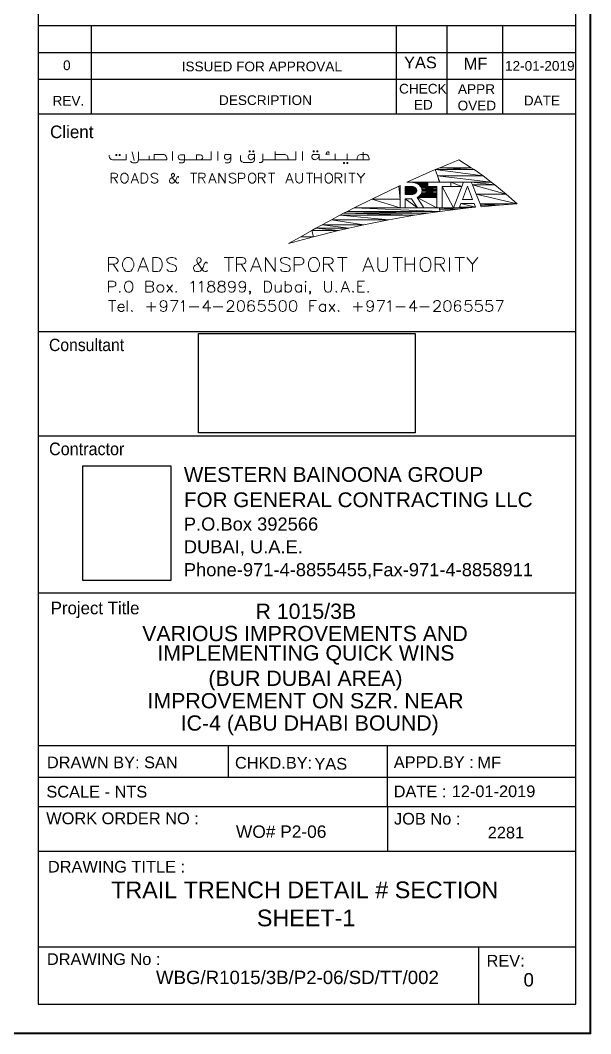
# Model space of a CAD drawing. Header units: inches. Extents: x -0.6 to 32.5, y 0.8 to 22.6.
# Drawn here: x 27.76 to 32.5, y 0.78 to 9.2 of the extents above; entities that cross this region are included whole.
import ezdxf

# ---------------------------------------------------------------- set-up
doc = ezdxf.new("R2010")
doc.units = ezdxf.units.IN
doc.header["$MEASUREMENT"] = 0
doc.layers.add('PDF_Geometry', color=7, linetype='Continuous', true_color=0xa5a5a5)
doc.layers.add('PDF_Images', color=7, linetype='Continuous')
doc.layers.add('PDF_Text', color=7, linetype='Continuous')
doc.styles.add('PDF Arial', font='arial.ttf')
picture_1 = doc.add_image_def('image1.png', size_in_pixel=(381, 292))
picture_2 = doc.add_image_def('image2.png', size_in_pixel=(331, 720))

msp = doc.modelspace()

# ---------------------------------------------------------------- linework, layer by layer
at = {"layer": 'PDF_Geometry', "color": 7, "lineweight": 0}
for points in [[(32.5039, 22.5872), (32.4955, 22.5872), (32.5039, 0.7839), (32.5039, 22.5872)], [(32.4955, 22.5872), (32.5039, 0.7839), (32.4955, 0.7839), (32.4955, 22.5872)], [(32.4956, 0.7872), (32.5039, 0.7789), (32.4956, 22.5872), (32.4956, 0.7872)], [(32.5039, 0.7789), (32.4956, 22.5872), (32.5039, 22.5872), (32.5039, 0.7789)], [(28.4956, 7.1122), (28.4956, 7.2306), (28.5472, 7.2306), (28.5639, 7.2256), (28.5689, 7.2189), (28.5756, 7.2089), (28.5756, 7.1972), (28.5689, 7.1856), (28.5639, 7.1806), (28.5472, 7.1739), (28.4956, 7.1739)], [(28.5355, 7.1739), (28.5756, 7.1122)], [(28.6489, 7.2306), (28.6372, 7.2256), (28.6256, 7.2139), (28.6206, 7.2022), (28.6139, 7.1856), (28.6139, 7.1572), (28.6206, 7.1406), (28.6256, 7.1289), (28.6372, 7.1172), (28.6489, 7.1122), (28.6706, 7.1122), (28.6822, 7.1172), (28.6939, 7.1289), (28.6989, 7.1406), (28.7056, 7.1572), (28.7056, 7.1856), (28.6989, 7.2022), (28.6939, 7.2139), (28.6822, 7.2256), (28.6706, 7.2306), (28.6489, 7.2306)], [(28.7389, 7.1122), (28.7839, 7.2306), (28.8289, 7.1122)], [(28.8639, 7.1122), (28.8639, 7.2306), (28.9022, 7.2306), (28.9206, 7.2256), (28.9306, 7.2139), (28.9372, 7.2022), (28.9422, 7.1856), (28.9422, 7.1572), (28.9372, 7.1406), (28.9306, 7.1289), (28.9206, 7.1172), (28.9022, 7.1122), (28.8639, 7.1122)], [(29.0606, 7.2139), (29.0505, 7.2256), (29.0322, 7.2306), (29.0105, 7.2306), (28.9939, 7.2256), (28.9822, 7.2139), (28.9822, 7.2022), (28.9872, 7.1922), (28.9939, 7.1856), (29.0039, 7.1806), (29.0389, 7.1689), (29.0505, 7.1639), (29.0556, 7.1572), (29.0606, 7.1456), (29.0606, 7.1289), (29.0505, 7.1172), (29.0322, 7.1122), (29.0105, 7.1122), (28.9939, 7.1172), (28.9822, 7.1289)], [(29.3156, 7.1806), (29.3156, 7.1856), (29.3106, 7.1922), (29.3039, 7.1922), (29.2989, 7.1856), (29.2922, 7.1739), (29.2822, 7.1456), (29.2706, 7.1289), (29.2589, 7.1172), (29.2472, 7.1122), (29.2256, 7.1122), (29.2139, 7.1172), (29.2089, 7.1239), (29.2022, 7.1356), (29.2022, 7.1456), (29.2089, 7.1572), (29.2139, 7.1639), (29.2539, 7.1856), (29.2589, 7.1922), (29.2656, 7.2022), (29.2656, 7.2139), (29.2589, 7.2256), (29.2472, 7.2306), (29.2372, 7.2256), (29.2306, 7.2139), (29.2306, 7.2022), (29.2372, 7.1856), (29.2472, 7.1689), (29.2756, 7.1289), (29.2872, 7.1172), (29.2989, 7.1122), (29.3106, 7.1122), (29.3156, 7.1172), (29.3156, 7.1239)], [(29.4572, 7.2306), (29.5356, 7.2306)], [(29.4972, 7.2306), (29.4972, 7.1122)], [(29.5589, 7.1122), (29.5589, 7.2306), (29.6089, 7.2306), (29.6272, 7.2256), (29.6322, 7.2189), (29.6372, 7.2089), (29.6372, 7.1972), (29.6322, 7.1856), (29.6272, 7.1806), (29.6089, 7.1739), (29.5589, 7.1739)], [(29.5989, 7.1739), (29.6372, 7.1122)], [(29.6772, 7.1122), (29.7222, 7.2306), (29.7672, 7.1122)], [(29.8022, 7.1122), (29.8022, 7.2306), (29.8806, 7.1122), (29.8806, 7.2306)], [(30.0056, 7.2139), (29.9939, 7.2256), (29.9772, 7.2306), (29.9539, 7.2306), (29.9372, 7.2256), (29.9255, 7.2139), (29.9255, 7.2022), (29.9322, 7.1922), (29.9372, 7.1856), (29.9489, 7.1806), (29.9822, 7.1689), (29.9939, 7.1639), (30.0006, 7.1572), (30.0056, 7.1456), (30.0056, 7.1289), (29.9939, 7.1172), (29.9772, 7.1122), (29.9539, 7.1122), (29.9372, 7.1172), (29.9255, 7.1289)], [(30.0389, 7.1122), (30.0389, 7.2306), (30.0906, 7.2306), (30.1072, 7.2256), (30.1122, 7.2189), (30.1189, 7.2089), (30.1189, 7.1922), (30.1122, 7.1806), (30.1072, 7.1739), (30.0906, 7.1689), (30.0389, 7.1689)], [(30.1922, 7.2306), (30.1806, 7.2256), (30.1689, 7.2139), (30.1639, 7.2022), (30.1589, 7.1856), (30.1589, 7.1572), (30.1639, 7.1406), (30.1689, 7.1289), (30.1806, 7.1172), (30.1922, 7.1122), (30.2156, 7.1122), (30.2256, 7.1172), (30.2372, 7.1289), (30.2422, 7.1406), (30.2489, 7.1572), (30.2489, 7.1856), (30.2422, 7.2022), (30.2372, 7.2139), (30.2256, 7.2256), (30.2156, 7.2306), (30.1922, 7.2306)], [(30.2822, 7.1122), (30.2822, 7.2306), (30.3339, 7.2306), (30.3506, 7.2256), (30.3555, 7.2189), (30.3622, 7.2089), (30.3622, 7.1972), (30.3555, 7.1856), (30.3506, 7.1806), (30.3339, 7.1739), (30.2822, 7.1739)], [(30.3222, 7.1739), (30.3622, 7.1122)], [(30.4006, 7.2306), (30.4806, 7.2306)], [(30.4406, 7.2306), (30.4406, 7.1122)], [(30.6106, 7.1122), (30.6556, 7.2306), (30.7006, 7.1122)], [(30.7356, 7.2306), (30.7356, 7.1456), (30.7406, 7.1289), (30.7522, 7.1172), (30.7689, 7.1122), (30.7806, 7.1122), (30.7972, 7.1172), (30.8089, 7.1289), (30.8139, 7.1456), (30.8139, 7.2306)], [(30.8589, 7.2306), (30.9389, 7.2306)], [(30.8989, 7.2306), (30.8989, 7.1122)], [(30.9606, 7.1122), (30.9606, 7.2306)], [(30.9606, 7.1739), (31.0406, 7.1739)], [(31.0406, 7.2306), (31.0406, 7.1122)], [(31.1189, 7.2306), (31.1089, 7.2256), (31.0972, 7.2139), (31.0905, 7.2022), (31.0856, 7.1856), (31.0856, 7.1572), (31.0905, 7.1406), (31.0972, 7.1289), (31.1089, 7.1172), (31.1189, 7.1122), (31.1422, 7.1122), (31.1539, 7.1172), (31.1656, 7.1289), (31.1706, 7.1406), (31.1756, 7.1572), (31.1756, 7.1856), (31.1706, 7.2022), (31.1656, 7.2139), (31.1539, 7.2256), (31.1422, 7.2306), (31.1189, 7.2306)], [(31.2106, 7.1122), (31.2106, 7.2306), (31.2606, 7.2306), (31.2772, 7.2256), (31.2839, 7.2189), (31.2889, 7.2089), (31.2889, 7.1972), (31.2839, 7.1856), (31.2772, 7.1806), (31.2606, 7.1739), (31.2106, 7.1739)], [(31.2489, 7.1739), (31.2889, 7.1122)], [(31.3289, 7.1122), (31.3289, 7.2306)], [(31.3739, 7.2306), (31.4539, 7.2306)], [(31.4139, 7.2306), (31.4139, 7.1122)], [(31.4756, 7.2306), (31.5206, 7.1739), (31.5655, 7.2306)], [(31.5206, 7.1739), (31.5206, 7.1122)], [(28.7556, 7.1522), (28.8122, 7.1522)], [(29.6939, 7.1522), (29.7506, 7.1522)], [(30.6272, 7.1522), (30.6839, 7.1522)], [(28.4956, 6.9422), (28.4956, 7.0339), (28.5339, 7.0339), (28.5472, 7.0289), (28.5522, 7.0239), (28.5572, 7.0156), (28.5572, 7.0022), (28.5522, 6.9939), (28.5472, 6.9906), (28.5339, 6.9856), (28.4956, 6.9856)], [(28.6556, 7.0339), (28.6472, 7.0289), (28.6389, 7.0206), (28.6339, 7.0122), (28.6306, 6.9989), (28.6306, 6.9772), (28.6339, 6.9639), (28.6389, 6.9556), (28.6472, 6.9456), (28.6556, 6.9422), (28.6739, 6.9422), (28.6822, 6.9456), (28.6906, 6.9556), (28.6956, 6.9639), (28.6989, 6.9772), (28.6989, 6.9989), (28.6956, 7.0122), (28.6906, 7.0206), (28.6822, 7.0289), (28.6739, 7.0339), (28.6556, 7.0339)], [(28.8072, 6.9422), (28.8072, 7.0339), (28.8472, 7.0339), (28.8606, 7.0289), (28.8639, 7.0239), (28.8689, 7.0156), (28.8689, 7.0072), (28.8639, 6.9989), (28.8606, 6.9939), (28.8472, 6.9906), (28.8072, 6.9906)], [(28.9206, 7.0022), (28.9122, 6.9989), (28.9039, 6.9906), (28.8989, 6.9772), (28.8989, 6.9689), (28.9039, 6.9556), (28.9122, 6.9456), (28.9206, 6.9422), (28.9339, 6.9422), (28.9422, 6.9456), (28.9506, 6.9556), (28.9556, 6.9689), (28.9556, 6.9772), (28.9506, 6.9906), (28.9422, 6.9989), (28.9339, 7.0022), (28.9206, 7.0022)], [(28.9806, 6.9422), (29.0289, 7.0022)], [(29.0289, 6.9422), (28.9806, 7.0022)], [(29.1806, 7.0156), (29.1889, 7.0206), (29.2022, 7.0339), (29.2022, 6.9422)], [(29.2506, 7.0156), (29.2589, 7.0206), (29.2722, 7.0339), (29.2722, 6.9422)], [(29.3405, 7.0339), (29.3289, 7.0289), (29.3239, 7.0206), (29.3239, 7.0122), (29.3289, 7.0022), (29.3372, 6.9989), (29.3539, 6.9939), (29.3672, 6.9906), (29.3756, 6.9806), (29.3806, 6.9722), (29.3806, 6.9589), (29.3756, 6.9506), (29.3722, 6.9456), (29.3589, 6.9422), (29.3405, 6.9422), (29.3289, 6.9456), (29.3239, 6.9506), (29.3189, 6.9589), (29.3189, 6.9722), (29.3239, 6.9806), (29.3322, 6.9906), (29.3456, 6.9939), (29.3622, 6.9989), (29.3722, 7.0022), (29.3756, 7.0122), (29.3756, 7.0206), (29.3722, 7.0289), (29.3589, 7.0339), (29.3405, 7.0339)], [(29.4272, 7.0339), (29.4156, 7.0289), (29.4106, 7.0206), (29.4106, 7.0122), (29.4156, 7.0022), (29.4239, 6.9989), (29.4406, 6.9939), (29.4539, 6.9906), (29.4622, 6.9806), (29.4672, 6.9722), (29.4672, 6.9589), (29.4622, 6.9506), (29.4589, 6.9456), (29.4456, 6.9422), (29.4272, 6.9422), (29.4156, 6.9456), (29.4106, 6.9506), (29.4056, 6.9589), (29.4056, 6.9722), (29.4106, 6.9806), (29.4189, 6.9906), (29.4322, 6.9939), (29.4489, 6.9989), (29.4589, 7.0022), (29.4622, 7.0122), (29.4622, 7.0206), (29.4589, 7.0289), (29.4456, 7.0339), (29.4272, 7.0339)], [(29.5489, 7.0022), (29.5456, 6.9906), (29.5355, 6.9806), (29.5239, 6.9772), (29.5189, 6.9772), (29.5056, 6.9806), (29.4972, 6.9906), (29.4922, 7.0022), (29.4922, 7.0072), (29.4972, 7.0206), (29.5056, 7.0289), (29.5189, 7.0339), (29.5239, 7.0339), (29.5355, 7.0289), (29.5456, 7.0206), (29.5489, 7.0022), (29.5489, 6.9806), (29.5456, 6.9589), (29.5355, 6.9456), (29.5239, 6.9422), (29.5139, 6.9422), (29.5022, 6.9456), (29.4972, 6.9556)], [(29.6356, 7.0022), (29.6322, 6.9906), (29.6222, 6.9806), (29.6106, 6.9772), (29.6056, 6.9772), (29.5922, 6.9806), (29.5839, 6.9906), (29.5789, 7.0022), (29.5789, 7.0072), (29.5839, 7.0206), (29.5922, 7.0289), (29.6056, 7.0339), (29.6106, 7.0339), (29.6222, 7.0289), (29.6322, 7.0206), (29.6356, 7.0022), (29.6356, 6.9806), (29.6322, 6.9589), (29.6222, 6.9456), (29.6106, 6.9422), (29.6006, 6.9422), (29.5889, 6.9456), (29.5839, 6.9556)], [(29.7922, 6.9422), (29.7922, 7.0339), (29.8222, 7.0339), (29.8356, 7.0289), (29.8439, 7.0206), (29.8489, 7.0122), (29.8522, 6.9989), (29.8522, 6.9772), (29.8489, 6.9639), (29.8439, 6.9556), (29.8356, 6.9456), (29.8222, 6.9422), (29.7922, 6.9422)], [(29.8822, 7.0022), (29.8822, 6.9589), (29.8872, 6.9456), (29.8956, 6.9422), (29.9089, 6.9422), (29.9172, 6.9456), (29.9305, 6.9589)], [(29.9306, 7.0022), (29.9306, 6.9422)], [(29.9655, 6.9422), (29.9655, 7.0339)], [(29.9655, 6.9906), (29.9739, 6.9989), (29.9822, 7.0022), (29.9955, 7.0022), (30.0039, 6.9989), (30.0139, 6.9906), (30.0172, 6.9772), (30.0172, 6.9689), (30.0139, 6.9556), (30.0039, 6.9456), (29.9955, 6.9422), (29.9822, 6.9422), (29.9739, 6.9456), (29.9655, 6.9556)], [(30.1006, 6.9906), (30.0905, 6.9989), (30.0822, 7.0022), (30.0689, 7.0022), (30.0606, 6.9989), (30.0522, 6.9906), (30.0472, 6.9772), (30.0472, 6.9689), (30.0522, 6.9556), (30.0606, 6.9456), (30.0689, 6.9422), (30.0822, 6.9422), (30.0905, 6.9456), (30.1006, 6.9556)], [(30.1006, 7.0022), (30.1006, 6.9422)], [(30.1306, 7.0289), (30.1339, 7.0239), (30.1389, 7.0289), (30.1339, 7.0339), (30.1306, 7.0289)], [(30.1339, 7.0022), (30.1339, 6.9422)], [(30.2906, 7.0339), (30.2906, 6.9689), (30.2956, 6.9556), (30.3039, 6.9456), (30.3172, 6.9422), (30.3256, 6.9422), (30.3389, 6.9456), (30.3472, 6.9556), (30.3506, 6.9689), (30.3506, 7.0339)], [(30.4289, 6.9422), (30.4639, 7.0339), (30.4989, 6.9422)], [(30.5672, 6.9422), (30.5672, 7.0339), (30.6239, 7.0339)], [(28.5905, 6.9506), (28.5872, 6.9456), (28.5905, 6.9422), (28.5956, 6.9456)], [(28.8472, 6.9906), (28.8606, 6.9856), (28.8639, 6.9806), (28.8689, 6.9722), (28.8689, 6.9589), (28.8639, 6.9506), (28.8606, 6.9456), (28.8472, 6.9422), (28.8072, 6.9422)], [(29.0589, 6.9506), (29.0556, 6.9456), (29.0589, 6.9422), (29.0639, 6.9456)], [(29.6756, 6.9456), (29.6706, 6.9422), (29.6656, 6.9456), (29.6706, 6.9506), (29.6756, 6.9456), (29.6756, 6.9372), (29.6706, 6.9289), (29.6656, 6.9239)], [(30.1739, 6.9456), (30.1689, 6.9422), (30.1655, 6.9456), (30.1689, 6.9506), (30.1739, 6.9456), (30.1739, 6.9372), (30.1689, 6.9289), (30.1655, 6.9239)], [(30.3906, 6.9506), (30.3856, 6.9456), (30.3906, 6.9422), (30.3939, 6.9456)], [(30.4422, 6.9722), (30.4856, 6.9722)], [(30.5289, 6.9506), (30.5239, 6.9456), (30.5289, 6.9422), (30.5339, 6.9456)], [(30.5672, 6.9906), (30.6022, 6.9906)], [(30.5672, 6.9422), (30.6239, 6.9422)], [(30.6539, 6.9506), (30.6506, 6.9456), (30.6539, 6.9422), (30.6589, 6.9456)], [(28.4956, 6.8722), (28.5572, 6.8722)], [(28.5256, 6.8722), (28.5256, 6.7806)], [(28.5739, 6.8156), (28.6256, 6.8156), (28.6256, 6.8239), (28.6222, 6.8339), (28.6172, 6.8372), (28.6089, 6.8422), (28.5956, 6.8422), (28.5872, 6.8372), (28.5789, 6.8289), (28.5739, 6.8156), (28.5739, 6.8072), (28.5789, 6.7939), (28.5872, 6.7856), (28.5956, 6.7806), (28.6089, 6.7806), (28.6172, 6.7856), (28.6256, 6.7939)], [(28.6522, 6.7806), (28.6522, 6.8722)], [(28.8506, 6.8589), (28.8506, 6.7806)], [(28.9806, 6.8422), (28.9772, 6.8289), (28.9689, 6.8206), (28.9555, 6.8156), (28.9506, 6.8156), (28.9372, 6.8206), (28.9289, 6.8289), (28.9256, 6.8422), (28.9256, 6.8456), (28.9289, 6.8589), (28.9372, 6.8672), (28.9506, 6.8722), (28.9555, 6.8722), (28.9689, 6.8672), (28.9772, 6.8589), (28.9806, 6.8422), (28.9806, 6.8206), (28.9772, 6.7989), (28.9689, 6.7856), (28.9555, 6.7806), (28.9472, 6.7806), (28.9339, 6.7856), (28.9289, 6.7939)], [(29.0122, 6.8722), (29.0722, 6.8722), (29.0289, 6.7806)], [(29.0989, 6.8556), (29.1072, 6.8589), (29.1206, 6.8722), (29.1206, 6.7806)], [(29.3239, 6.8722), (29.2806, 6.8122), (29.3456, 6.8122)], [(29.3239, 6.8722), (29.3239, 6.7806)], [(29.4839, 6.8506), (29.4839, 6.8556), (29.4889, 6.8639), (29.4922, 6.8672), (29.5022, 6.8722), (29.5189, 6.8722), (29.5272, 6.8672), (29.5322, 6.8639), (29.5356, 6.8556), (29.5356, 6.8456), (29.5322, 6.8372), (29.5239, 6.8239), (29.4806, 6.7806), (29.5406, 6.7806)], [(29.5922, 6.8722), (29.5789, 6.8672), (29.5705, 6.8556), (29.5672, 6.8339), (29.5672, 6.8206), (29.5705, 6.7989), (29.5789, 6.7856), (29.5922, 6.7806), (29.6006, 6.7806), (29.6139, 6.7856), (29.6222, 6.7989), (29.6272, 6.8206), (29.6272, 6.8339), (29.6222, 6.8556), (29.6139, 6.8672), (29.6006, 6.8722), (29.5922, 6.8722)], [(29.7056, 6.8589), (29.7006, 6.8672), (29.6872, 6.8722), (29.6789, 6.8722), (29.6656, 6.8672), (29.6572, 6.8556), (29.6539, 6.8339), (29.6539, 6.8122), (29.6572, 6.7939), (29.6656, 6.7856), (29.6789, 6.7806), (29.6839, 6.7806), (29.6972, 6.7856), (29.7056, 6.7939), (29.7089, 6.8072), (29.7089, 6.8122), (29.7056, 6.8239), (29.6972, 6.8339), (29.6839, 6.8372), (29.6789, 6.8372), (29.6656, 6.8339), (29.6572, 6.8239), (29.6539, 6.8122)], [(29.7922, 6.8722), (29.7489, 6.8722), (29.7439, 6.8339), (29.7489, 6.8372), (29.7622, 6.8422), (29.7739, 6.8422), (29.7872, 6.8372), (29.7956, 6.8289), (29.8006, 6.8156), (29.8006, 6.8072), (29.7956, 6.7939), (29.7872, 6.7856), (29.7739, 6.7806), (29.7622, 6.7806), (29.7489, 6.7856), (29.7439, 6.7906), (29.7406, 6.7989)], [(29.8789, 6.8722), (29.8356, 6.8722), (29.8306, 6.8339), (29.8356, 6.8372), (29.8489, 6.8422), (29.8606, 6.8422), (29.8739, 6.8372), (29.8822, 6.8289), (29.8872, 6.8156), (29.8872, 6.8072), (29.8822, 6.7939), (29.8739, 6.7856), (29.8606, 6.7806), (29.8489, 6.7806), (29.8356, 6.7856), (29.8306, 6.7906), (29.8272, 6.7989)], [(29.9389, 6.8722), (29.9256, 6.8672), (29.9172, 6.8556), (29.9139, 6.8339), (29.9139, 6.8206), (29.9172, 6.7989), (29.9256, 6.7856), (29.9389, 6.7806), (29.9472, 6.7806), (29.9606, 6.7856), (29.9689, 6.7989), (29.9739, 6.8206), (29.9739, 6.8339), (29.9689, 6.8556), (29.9606, 6.8672), (29.9472, 6.8722), (29.9389, 6.8722)], [(30.0256, 6.8722), (30.0139, 6.8672), (30.0039, 6.8556), (30.0006, 6.8339), (30.0006, 6.8206), (30.0039, 6.7989), (30.0139, 6.7856), (30.0256, 6.7806), (30.0356, 6.7806), (30.0472, 6.7856), (30.0572, 6.7989), (30.0606, 6.8206), (30.0606, 6.8339), (30.0572, 6.8556), (30.0472, 6.8672), (30.0356, 6.8722), (30.0256, 6.8722)], [(30.1689, 6.7806), (30.1689, 6.8722), (30.2256, 6.8722)], [(30.1689, 6.8289), (30.2039, 6.8289)], [(30.2989, 6.8289), (30.2905, 6.8372), (30.2822, 6.8422), (30.2689, 6.8422), (30.2605, 6.8372), (30.2522, 6.8289), (30.2472, 6.8156), (30.2472, 6.8072), (30.2522, 6.7939), (30.2605, 6.7856), (30.2689, 6.7806), (30.2822, 6.7806), (30.2905, 6.7856), (30.2989, 6.7939)], [(30.2989, 6.8422), (30.2989, 6.7806)], [(30.3289, 6.7806), (30.3772, 6.8422)], [(30.3772, 6.7806), (30.3289, 6.8422)], [(30.5672, 6.8589), (30.5672, 6.7806)], [(30.6972, 6.8422), (30.6939, 6.8289), (30.6856, 6.8206), (30.6722, 6.8156), (30.6672, 6.8156), (30.6539, 6.8206), (30.6456, 6.8289), (30.6422, 6.8422), (30.6422, 6.8456), (30.6456, 6.8589), (30.6539, 6.8672), (30.6672, 6.8722), (30.6722, 6.8722), (30.6856, 6.8672), (30.6939, 6.8589), (30.6972, 6.8422), (30.6972, 6.8206), (30.6939, 6.7989), (30.6856, 6.7856), (30.6722, 6.7806), (30.6639, 6.7806), (30.6506, 6.7856), (30.6456, 6.7939)], [(30.7289, 6.8722), (30.7889, 6.8722), (30.7455, 6.7806)], [(30.8156, 6.8556), (30.8239, 6.8589), (30.8372, 6.8722), (30.8372, 6.7806)], [(31.0406, 6.8722), (30.9972, 6.8122), (31.0622, 6.8122)], [(31.0406, 6.8722), (31.0406, 6.7806)], [(31.2006, 6.8506), (31.2006, 6.8556), (31.2055, 6.8639), (31.2089, 6.8672), (31.2189, 6.8722), (31.2356, 6.8722), (31.2439, 6.8672), (31.2489, 6.8639), (31.2522, 6.8556), (31.2522, 6.8456), (31.2489, 6.8372), (31.2406, 6.8239), (31.1972, 6.7806), (31.2572, 6.7806)], [(31.3089, 6.8722), (31.2956, 6.8672), (31.2872, 6.8556), (31.2839, 6.8339), (31.2839, 6.8206), (31.2872, 6.7989), (31.2956, 6.7856), (31.3089, 6.7806), (31.3172, 6.7806), (31.3306, 6.7856), (31.3389, 6.7989), (31.3439, 6.8206), (31.3439, 6.8339), (31.3389, 6.8556), (31.3306, 6.8672), (31.3172, 6.8722), (31.3089, 6.8722)], [(31.4222, 6.8589), (31.4172, 6.8672), (31.4039, 6.8722), (31.3956, 6.8722), (31.3822, 6.8672), (31.3739, 6.8556), (31.3705, 6.8339), (31.3705, 6.8122), (31.3739, 6.7939), (31.3822, 6.7856), (31.3956, 6.7806), (31.4005, 6.7806), (31.4139, 6.7856), (31.4222, 6.7939), (31.4255, 6.8072), (31.4255, 6.8122), (31.4222, 6.8239), (31.4139, 6.8339), (31.4005, 6.8372), (31.3956, 6.8372), (31.3822, 6.8339), (31.3739, 6.8239), (31.3705, 6.8122)], [(31.5089, 6.8722), (31.4655, 6.8722), (31.4606, 6.8339), (31.4655, 6.8372), (31.4789, 6.8422), (31.4922, 6.8422), (31.5039, 6.8372), (31.5139, 6.8289), (31.5172, 6.8156), (31.5172, 6.8072), (31.5139, 6.7939), (31.5039, 6.7856), (31.4922, 6.7806), (31.4789, 6.7806), (31.4655, 6.7856), (31.4606, 6.7906), (31.4572, 6.7989)], [(31.5956, 6.8722), (31.5522, 6.8722), (31.5472, 6.8339), (31.5522, 6.8372), (31.5656, 6.8422), (31.5789, 6.8422), (31.5906, 6.8372), (31.6006, 6.8289), (31.6039, 6.8156), (31.6039, 6.8072), (31.6006, 6.7939), (31.5906, 6.7856), (31.5789, 6.7806), (31.5656, 6.7806), (31.5522, 6.7856), (31.5472, 6.7906), (31.5439, 6.7989)], [(31.6822, 6.8722), (31.6389, 6.8722), (31.6339, 6.8339), (31.6389, 6.8372), (31.6522, 6.8422), (31.6656, 6.8422), (31.6772, 6.8372), (31.6872, 6.8289), (31.6906, 6.8156), (31.6906, 6.8072), (31.6872, 6.7939), (31.6772, 6.7856), (31.6656, 6.7806), (31.6522, 6.7806), (31.6389, 6.7856), (31.6339, 6.7906), (31.6306, 6.7989)], [(31.7172, 6.8722), (31.7772, 6.8722), (31.7339, 6.7806)], [(28.6906, 6.7906), (28.6872, 6.7856), (28.6906, 6.7806), (28.6956, 6.7856)], [(28.8122, 6.8206), (28.8906, 6.8206)], [(29.1672, 6.8206), (29.2456, 6.8206)], [(29.3672, 6.8206), (29.4456, 6.8206)], [(30.4072, 6.7906), (30.4039, 6.7856), (30.4072, 6.7806), (30.4122, 6.7856)], [(30.5289, 6.8206), (30.6072, 6.8206)], [(30.8839, 6.8206), (30.9622, 6.8206)], [(31.0839, 6.8206), (31.1622, 6.8206)], [(32.3789, 6.6122), (27.9105, 6.6122)], [(0.6506, 0.7872), (0.6439, 0.7789), (32.4956, 0.7872), (0.6506, 0.7872)], [(0.6439, 0.7789), (32.4956, 0.7872), (32.5039, 0.7789), (0.6439, 0.7789)]]:
    msp.add_lwpolyline(points, dxfattribs=at)
at = {"layer": 'PDF_Geometry', "color": 7, "lineweight": 25}
for points in [[(27.9106, 22.3439), (27.9106, 1.0256), (32.3789, 1.0256), (32.3789, 22.3439), (27.9106, 22.3439)], [(27.9105, 9.1572), (32.3789, 9.1572)], [(28.3556, 8.4206), (28.3556, 9.1572)], [(30.8906, 8.4206), (30.8906, 9.1572)], [(31.3106, 8.4206), (31.3106, 9.1572)], [(31.7739, 8.4206), (31.7739, 9.1572)], [(27.9105, 8.9339), (32.3789, 8.9339)], [(27.9105, 8.7106), (32.3789, 8.7106)], [(32.3789, 8.4206), (27.9105, 8.4206)], [(32.3789, 6.6122), (27.9105, 6.6122)], [(32.3789, 6.6122), (27.9105, 6.6122)], [(32.3789, 5.7456), (27.9105, 5.7456)], [(32.3789, 4.4389), (27.9105, 4.4389)], [(32.3789, 3.1722), (27.9105, 3.1722)], [(29.4922, 2.9089), (29.4922, 3.1722)], [(30.8139, 2.6656), (30.8139, 3.1722)], [(32.3789, 2.9089), (27.9105, 2.9089)], [(32.3789, 2.6656), (27.9105, 2.6656)], [(30.8139, 2.6656), (30.8139, 2.2939)], [(32.3789, 2.2939), (27.9105, 2.2939)], [(27.9105, 1.5006), (32.3789, 1.5006)], [(31.5722, 1.5006), (31.5722, 1.0256)]]:
    msp.add_lwpolyline(points, dxfattribs=at)
at = {"layer": 'PDF_Geometry', "color": 8, "lineweight": 0}
for points in [[(28.5572, 8.0872), (28.5572, 8.0789), (28.5656, 8.0872), (28.5572, 8.0872)], [(28.5572, 8.0789), (28.5656, 8.0872), (28.5656, 8.0789), (28.5572, 8.0789)], [(28.5856, 8.0872), (28.5856, 8.0789), (28.5939, 8.0872), (28.5856, 8.0872)], [(28.5856, 8.0789), (28.5939, 8.0872), (28.5939, 8.0789), (28.5856, 8.0789)], [(29.6656, 8.1156), (29.6656, 8.1072), (29.6739, 8.1156), (29.6656, 8.1156)], [(29.6656, 8.1072), (29.6739, 8.1156), (29.6739, 8.1072), (29.6656, 8.1072)], [(29.6956, 8.1156), (29.6956, 8.1072), (29.7039, 8.1156), (29.6956, 8.1156)], [(29.6956, 8.1072), (29.7039, 8.1156), (29.7039, 8.1072), (29.6956, 8.1072)], [(30.1972, 8.1156), (30.1972, 8.1072), (30.2056, 8.1156), (30.1972, 8.1156)], [(30.1972, 8.1072), (30.2056, 8.1156), (30.2056, 8.1072), (30.1972, 8.1072)], [(30.2289, 8.1156), (30.2289, 8.1072), (30.2355, 8.1156), (30.2289, 8.1156)], [(30.2289, 8.1072), (30.2355, 8.1156), (30.2355, 8.1072), (30.2289, 8.1072)], [(30.4489, 8.0189), (30.4489, 8.0122), (30.4572, 8.0189), (30.4489, 8.0189)], [(30.4489, 8.0122), (30.4572, 8.0189), (30.4572, 8.0122), (30.4489, 8.0122)], [(30.4772, 8.0189), (30.4772, 8.0122), (30.4856, 8.0189), (30.4772, 8.0189)], [(30.4772, 8.0122), (30.4856, 8.0189), (30.4856, 8.0122), (30.4772, 8.0122)], [(28.5172, 7.8489), (28.5172, 7.9306), (28.5522, 7.9306), (28.5639, 7.9256), (28.5672, 7.9222), (28.5706, 7.9139), (28.5706, 7.9072), (28.5672, 7.8989), (28.5639, 7.8956), (28.5522, 7.8906), (28.5172, 7.8906)], [(28.6206, 7.9306), (28.6139, 7.9256), (28.6056, 7.9189), (28.6022, 7.9106), (28.5989, 7.8989), (28.5989, 7.8789), (28.6022, 7.8672), (28.6056, 7.8606), (28.6139, 7.8522), (28.6206, 7.8489), (28.6372, 7.8489), (28.6439, 7.8522), (28.6522, 7.8606), (28.6556, 7.8672), (28.6605, 7.8789), (28.6605, 7.8989), (28.6556, 7.9106), (28.6522, 7.9189), (28.6439, 7.9256), (28.6372, 7.9306), (28.6206, 7.9306)], [(28.6839, 7.8489), (28.7139, 7.9306), (28.7455, 7.8489)], [(28.7689, 7.8489), (28.7689, 7.9306), (28.7956, 7.9306), (28.8072, 7.9256), (28.8155, 7.9189), (28.8189, 7.9106), (28.8239, 7.8989), (28.8239, 7.8789), (28.8189, 7.8672), (28.8155, 7.8606), (28.8072, 7.8522), (28.7956, 7.8489), (28.7689, 7.8489)], [(28.9056, 7.9189), (28.8972, 7.9256), (28.8856, 7.9306), (28.8705, 7.9306), (28.8589, 7.9256), (28.8506, 7.9189), (28.8506, 7.9106), (28.8539, 7.9022), (28.8589, 7.8989), (28.8656, 7.8956), (28.8889, 7.8872), (28.8972, 7.8839), (28.9006, 7.8789), (28.9056, 7.8722), (28.9056, 7.8606), (28.8972, 7.8522), (28.8856, 7.8489), (28.8705, 7.8489), (28.8589, 7.8522), (28.8506, 7.8606)], [(29.0789, 7.8956), (29.0789, 7.8989), (29.0756, 7.9022), (29.0722, 7.9022), (29.0672, 7.8989), (29.0639, 7.8906), (29.0556, 7.8722), (29.0489, 7.8606), (29.0406, 7.8522), (29.0322, 7.8489), (29.0172, 7.8489), (29.0089, 7.8522), (29.0056, 7.8556), (29.0022, 7.8639), (29.0022, 7.8722), (29.0056, 7.8789), (29.0089, 7.8839), (29.0372, 7.8989), (29.0406, 7.9022), (29.0439, 7.9106), (29.0439, 7.9189), (29.0406, 7.9256), (29.0322, 7.9306), (29.0255, 7.9256), (29.0206, 7.9189), (29.0206, 7.9106), (29.0255, 7.8989), (29.0322, 7.8872), (29.0522, 7.8606), (29.0606, 7.8522), (29.0672, 7.8489), (29.0756, 7.8489), (29.0789, 7.8522), (29.0789, 7.8556)], [(29.1772, 7.9306), (29.2306, 7.9306)], [(29.2039, 7.9306), (29.2039, 7.8489)], [(29.2472, 7.8489), (29.2472, 7.9306), (29.2822, 7.9306), (29.2939, 7.9256), (29.2972, 7.9222), (29.3006, 7.9139), (29.3006, 7.9072), (29.2972, 7.8989), (29.2939, 7.8956), (29.2822, 7.8906), (29.2472, 7.8906)], [(29.3289, 7.8489), (29.3589, 7.9306), (29.3906, 7.8489)], [(29.4139, 7.8489), (29.4139, 7.9306), (29.4672, 7.8489), (29.4672, 7.9306)], [(29.5539, 7.9189), (29.5456, 7.9256), (29.5339, 7.9306), (29.5189, 7.9306), (29.5072, 7.9256), (29.4989, 7.9189), (29.4989, 7.9106), (29.5022, 7.9022), (29.5072, 7.8989), (29.5139, 7.8956), (29.5372, 7.8872), (29.5456, 7.8839), (29.5489, 7.8789), (29.5539, 7.8722), (29.5539, 7.8606), (29.5456, 7.8522), (29.5339, 7.8489), (29.5189, 7.8489), (29.5072, 7.8522), (29.4989, 7.8606)], [(29.5772, 7.8489), (29.5772, 7.9306), (29.6122, 7.9306), (29.6239, 7.9256), (29.6272, 7.9222), (29.6306, 7.9139), (29.6306, 7.9022), (29.6272, 7.8956), (29.6239, 7.8906), (29.6122, 7.8872), (29.5772, 7.8872)], [(29.6822, 7.9306), (29.6739, 7.9256), (29.6656, 7.9189), (29.6622, 7.9106), (29.6589, 7.8989), (29.6589, 7.8789), (29.6622, 7.8672), (29.6656, 7.8606), (29.6739, 7.8522), (29.6822, 7.8489), (29.6972, 7.8489), (29.7056, 7.8522), (29.7122, 7.8606), (29.7172, 7.8672), (29.7206, 7.8789), (29.7206, 7.8989), (29.7172, 7.9106), (29.7122, 7.9189), (29.7056, 7.9256), (29.6972, 7.9306), (29.6822, 7.9306)], [(29.7439, 7.8489), (29.7439, 7.9306), (29.7789, 7.9306), (29.7906, 7.9256), (29.7939, 7.9222), (29.7972, 7.9139), (29.7972, 7.9072), (29.7939, 7.8989), (29.7906, 7.8956), (29.7789, 7.8906), (29.7439, 7.8906)], [(29.8256, 7.9306), (29.8789, 7.9306)], [(29.8522, 7.9306), (29.8522, 7.8489)], [(29.9689, 7.8489), (30.0006, 7.9306), (30.0306, 7.8489)], [(30.0539, 7.9306), (30.0539, 7.8722), (30.0589, 7.8606), (30.0656, 7.8522), (30.0772, 7.8489), (30.0856, 7.8489), (30.0972, 7.8522), (30.1056, 7.8606), (30.1089, 7.8722), (30.1089, 7.9306)], [(30.1406, 7.9306), (30.1939, 7.9306)], [(30.1672, 7.9306), (30.1672, 7.8489)], [(30.2089, 7.8489), (30.2089, 7.9306)], [(30.2639, 7.9306), (30.2639, 7.8489)], [(30.3189, 7.9306), (30.3106, 7.9256), (30.3022, 7.9189), (30.2989, 7.9106), (30.2956, 7.8989), (30.2956, 7.8789), (30.2989, 7.8672), (30.3022, 7.8606), (30.3106, 7.8522), (30.3189, 7.8489), (30.3339, 7.8489), (30.3422, 7.8522), (30.3489, 7.8606), (30.3539, 7.8672), (30.3572, 7.8789), (30.3572, 7.8989), (30.3539, 7.9106), (30.3489, 7.9189), (30.3422, 7.9256), (30.3339, 7.9306), (30.3189, 7.9306)], [(30.3806, 7.8489), (30.3806, 7.9306), (30.4156, 7.9306), (30.4272, 7.9256), (30.4306, 7.9222), (30.4356, 7.9139), (30.4356, 7.9072), (30.4306, 7.8989), (30.4272, 7.8956), (30.4156, 7.8906), (30.3806, 7.8906)], [(30.4622, 7.8489), (30.4622, 7.9306)], [(30.4939, 7.9306), (30.5472, 7.9306)], [(30.5206, 7.9306), (30.5206, 7.8489)], [(30.5622, 7.9306), (30.5939, 7.8906), (30.6256, 7.9306)], [(28.5439, 7.8906), (28.5706, 7.8489)], [(28.6956, 7.8756), (28.7339, 7.8756)], [(29.2739, 7.8906), (29.3006, 7.8489)], [(29.3405, 7.8756), (29.3789, 7.8756)], [(29.7706, 7.8906), (29.7972, 7.8489)], [(29.9806, 7.8756), (30.0189, 7.8756)], [(30.2089, 7.8906), (30.2639, 7.8906)], [(30.4072, 7.8906), (30.4356, 7.8489)], [(30.5939, 7.8906), (30.5939, 7.8489)]]:
    msp.add_lwpolyline(points, dxfattribs=at)
at = {"layer": 'PDF_Geometry', "color": 8, "lineweight": 13}
for points in [[(28.6439, 8.0889), (28.6439, 8.0406)], [(28.6922, 8.1089), (28.7089, 8.0356)], [(28.7456, 8.1089), (28.7456, 8.0406)], [(29.0289, 8.1106), (29.0289, 8.0372)], [(29.3489, 8.1106), (29.3489, 8.0406)], [(29.4039, 8.1106), (29.4039, 8.0372)], [(29.5122, 8.0872), (29.4772, 8.0872)], [(29.5122, 8.0389), (29.5122, 8.0872)], [(29.7106, 8.0872), (29.6772, 8.0872)], [(29.7106, 8.0406), (29.7106, 8.0922)], [(30.0522, 8.1106), (30.0522, 8.0422), (29.7789, 8.0422)], [(29.7789, 8.0922), (29.7789, 8.0372)], [(29.8822, 8.1106), (29.8822, 8.0422)], [(29.8822, 8.0872), (29.9606, 8.0872)], [(30.1089, 8.1106), (30.1089, 8.0372)], [(30.2472, 8.0422), (30.2472, 8.0872), (30.2022, 8.0872)], [(30.2989, 8.0889), (30.3322, 8.0889)], [(30.3089, 8.0889), (30.3089, 8.0956)], [(30.3806, 8.0922), (30.3806, 8.0422)], [(30.4806, 8.0922), (30.4806, 8.0422)], [(30.5939, 8.0872), (30.6289, 8.0872)], [(30.6139, 8.1056), (30.6139, 8.0422)], [(28.5022, 8.0806), (28.5022, 8.0722)], [(28.6439, 8.0406), (28.5306, 8.0406)], [(28.7256, 8.0156), (28.7072, 8.0156)], [(28.9806, 8.0589), (28.9806, 8.0406), (28.7456, 8.0406)], [(28.8339, 8.0406), (28.8339, 8.0756)], [(28.9556, 8.0856), (28.8756, 8.0856), (28.8756, 8.0406)], [(29.0822, 8.0156), (29.1089, 8.0156)], [(29.3489, 8.0406), (29.0939, 8.0406)], [(29.1289, 8.0322), (29.1289, 8.0822), (29.0956, 8.0822)], [(29.2572, 8.0839), (29.2272, 8.0839), (29.2272, 8.0406)], [(29.4672, 8.0156), (29.4939, 8.0156)], [(29.4806, 8.0422), (29.4889, 8.0422)], [(29.5939, 8.0772), (29.5939, 8.0472)], [(29.6156, 8.0206), (29.6889, 8.0206)], [(29.6772, 8.0422), (29.6839, 8.0422)], [(29.7472, 8.0189), (29.7606, 8.0189)], [(29.9889, 8.0539), (29.9889, 8.0422)], [(30.2106, 8.0422), (30.2139, 8.0422)], [(30.2472, 8.0422), (30.6622, 8.0422)], [(30.5639, 8.0539), (30.5639, 8.0422)], [(30.6622, 8.0539), (30.6622, 8.0422)]]:
    msp.add_lwpolyline(points, dxfattribs=at)
at = {"layer": 'PDF_Geometry', "color": 1, "lineweight": 0}
for points in [[(31.4072, 8.0422), (31.5089, 7.9756), (31.2506, 7.9756), (31.4072, 8.0422)], [(31.2106, 7.9606), (31.2489, 7.8556), (30.9756, 7.8556), (31.2106, 7.9606)], [(31.2505, 7.9756), (31.5339, 7.9606), (31.2106, 7.9606), (31.2505, 7.9756)], [(31.5339, 7.9606), (31.2106, 7.9606), (31.6089, 7.9072), (31.5339, 7.9606)], [(31.2106, 7.9606), (31.6089, 7.9072), (31.2305, 7.9072), (31.2106, 7.9606)], [(31.5089, 7.9756), (31.2505, 7.9756), (31.5339, 7.9606), (31.5089, 7.9756)], [(30.9756, 7.8556), (31.0156, 7.8556)], [(30.9756, 7.8556), (31.0156, 7.8556)], [(30.9756, 7.8556), (31.0156, 7.8556), (30.9756, 7.8556)], [(31.0156, 7.8556), (31.0156, 7.8556), (30.9756, 7.8556), (31.0156, 7.8556)], [(31.0172, 7.8556), (31.0156, 7.8556)], [(31.0156, 7.8556), (31.2489, 7.8556)], [(31.2489, 7.8556), (31.0156, 7.8556), (31.2489, 7.8556)], [(31.0156, 7.8556), (31.2489, 7.8556), (31.0172, 7.8556), (31.0156, 7.8556)], [(31.1506, 7.8556), (31.0172, 7.8556), (31.1506, 7.8539), (31.1506, 7.8556)], [(31.0172, 7.8556), (31.1506, 7.8539), (31.0256, 7.8539), (31.0172, 7.8556)], [(31.1506, 7.8539), (31.0256, 7.8539), (31.1506, 7.8522), (31.1506, 7.8539)], [(31.0256, 7.8539), (31.1506, 7.8522), (31.0372, 7.8522), (31.0256, 7.8539)], [(31.1506, 7.8522), (31.0372, 7.8522), (31.1506, 7.8489), (31.1506, 7.8522)], [(31.0372, 7.8522), (31.1506, 7.8489), (31.0489, 7.8489), (31.0372, 7.8522)], [(31.1506, 7.8489), (31.0489, 7.8489), (31.1506, 7.8456), (31.1506, 7.8489)], [(31.0489, 7.8489), (31.1506, 7.8456), (31.0606, 7.8456), (31.0489, 7.8489)], [(31.1506, 7.8456), (31.0606, 7.8456), (31.1506, 7.8389), (31.1506, 7.8456)], [(31.0606, 7.8456), (31.1506, 7.8389), (31.0706, 7.8389), (31.0606, 7.8456)], [(31.1506, 7.8389), (31.0706, 7.8389), (31.1506, 7.8322), (31.1506, 7.8389)], [(31.0706, 7.8389), (31.1506, 7.8322), (31.0806, 7.8322), (31.0706, 7.8389)], [(31.6089, 7.9072), (31.2306, 7.9072), (31.6756, 7.8572), (31.6089, 7.9072)], [(31.2306, 7.9072), (31.6756, 7.8572), (31.2472, 7.8572), (31.2306, 7.9072)], [(31.2472, 7.8572), (31.5105, 7.8572)], [(31.2472, 7.8572), (31.5105, 7.8572)], [(31.2472, 7.8572), (31.5106, 7.8572), (31.2472, 7.8572)], [(31.5106, 7.8572), (31.5106, 7.8572), (31.2472, 7.8572), (31.5106, 7.8572)], [(31.4489, 7.8572), (31.2472, 7.8572), (31.4472, 7.8556), (31.4489, 7.8572)], [(31.2472, 7.8572), (31.4472, 7.8556), (31.2489, 7.8556), (31.2472, 7.8572)], [(31.3405, 7.8556), (31.2489, 7.8556)], [(31.2489, 7.8556), (31.3406, 7.8556), (31.2489, 7.8556)], [(31.3405, 7.8556), (31.4472, 7.8556)], [(31.3405, 7.8556), (31.4472, 7.8556)], [(31.3405, 7.8556), (31.4472, 7.8556), (31.3405, 7.8556)], [(31.4472, 7.8556), (31.4472, 7.8556), (31.3405, 7.8556), (31.4472, 7.8556)], [(31.4472, 7.8556), (31.3405, 7.8556), (31.4339, 7.8206), (31.4472, 7.8556)], [(31.3405, 7.8556), (31.4339, 7.8206), (31.3405, 7.8206), (31.3405, 7.8556)], [(31.5105, 7.8572), (31.6755, 7.8572)], [(31.5105, 7.8572), (31.6755, 7.8572)], [(31.5106, 7.8572), (31.6756, 7.8572), (31.5106, 7.8572)], [(31.6756, 7.8572), (31.6756, 7.8572), (31.5106, 7.8572), (31.6756, 7.8572)], [(31.6756, 7.8572), (31.5106, 7.8572), (31.7072, 7.8339), (31.6756, 7.8572)], [(31.5106, 7.8572), (31.7072, 7.8339), (31.5206, 7.8339), (31.5106, 7.8572)], [(31.7072, 7.8339), (31.5206, 7.8339), (31.8022, 7.7572), (31.7072, 7.8339)], [(31.5206, 7.8339), (31.8022, 7.7572), (31.5506, 7.7572), (31.5206, 7.8339)], [(30.9089, 7.8239), (30.9189, 7.7156), (30.6839, 7.7156), (30.9089, 7.8239)], [(30.9189, 7.8289), (30.9189, 7.8239), (30.9089, 7.8239), (30.9189, 7.8289)], [(30.9189, 7.8239), (30.9089, 7.8239), (30.9189, 7.7156), (30.9189, 7.8239)], [(31.0156, 7.8206), (30.9622, 7.8206), (31.0256, 7.8189), (31.0156, 7.8206)], [(30.9622, 7.8206), (31.0256, 7.8189), (30.9622, 7.8189), (30.9622, 7.8206)], [(31.0256, 7.8189), (30.9622, 7.8189), (31.0339, 7.8172), (31.0256, 7.8189)], [(30.9622, 7.8189), (31.0339, 7.8172), (30.9622, 7.8172), (30.9622, 7.8189)], [(31.0339, 7.8172), (30.9622, 7.8172), (31.0405, 7.8139), (31.0339, 7.8172)], [(30.9622, 7.8172), (31.0405, 7.8139), (30.9622, 7.8139), (30.9622, 7.8172)], [(31.0406, 7.8139), (30.9622, 7.8139), (31.0472, 7.8089), (31.0406, 7.8139)], [(30.9622, 7.8139), (31.0472, 7.8089), (30.9622, 7.8089), (30.9622, 7.8139)], [(31.0472, 7.8089), (30.9622, 7.8089), (31.0522, 7.8039), (31.0472, 7.8089)], [(30.9622, 7.8089), (31.0522, 7.8039), (30.9622, 7.8039), (30.9622, 7.8089)], [(31.0522, 7.8039), (30.9622, 7.8039), (31.0572, 7.7972), (31.0522, 7.8039)], [(30.9622, 7.8039), (31.0572, 7.7972), (30.9622, 7.7972), (30.9622, 7.8039)], [(31.0572, 7.7972), (30.9622, 7.7972), (31.0589, 7.7889), (31.0572, 7.7972)], [(30.9622, 7.7972), (31.0589, 7.7889), (30.9622, 7.7889), (30.9622, 7.7972)], [(31.0589, 7.7889), (30.9622, 7.7889), (31.0589, 7.7822), (31.0589, 7.7889)], [(30.9622, 7.7889), (31.0589, 7.7822), (30.9622, 7.7822), (30.9622, 7.7889)], [(31.0589, 7.7822), (30.9622, 7.7822), (31.0572, 7.7756), (31.0589, 7.7822)], [(30.9622, 7.7822), (31.0572, 7.7756), (30.9622, 7.7756), (30.9622, 7.7822)], [(31.0572, 7.7756), (30.9622, 7.7756), (31.0522, 7.7689), (31.0572, 7.7756)], [(30.9622, 7.7756), (31.0522, 7.7689), (30.9622, 7.7689), (30.9622, 7.7756)], [(31.0522, 7.7689), (30.9622, 7.7689), (31.0472, 7.7639), (31.0522, 7.7689)], [(30.9622, 7.7689), (31.0472, 7.7639), (30.9622, 7.7639), (30.9622, 7.7689)], [(31.0472, 7.7639), (30.9622, 7.7639), (31.0406, 7.7589), (31.0472, 7.7639)], [(30.9622, 7.7639), (31.0406, 7.7589), (30.9622, 7.7589), (30.9622, 7.7639)], [(31.0406, 7.7589), (30.9622, 7.7589), (31.0339, 7.7556), (31.0406, 7.7589)], [(30.9622, 7.7589), (31.0339, 7.7556), (30.9622, 7.7556), (30.9622, 7.7589)], [(31.0339, 7.7556), (30.9622, 7.7556), (31.0255, 7.7522), (31.0339, 7.7556)], [(30.9622, 7.7556), (31.0255, 7.7522), (30.9622, 7.7522), (30.9622, 7.7556)], [(31.0156, 7.7522), (30.9622, 7.7522)], [(30.9622, 7.7522), (31.0156, 7.7522)], [(31.0156, 7.7522), (31.0156, 7.7522), (30.9622, 7.7522), (31.0156, 7.7522)], [(31.0156, 7.7522), (30.9622, 7.7522), (31.0256, 7.7522), (31.0156, 7.7522)], [(31.1506, 7.8322), (31.0806, 7.8322), (31.1506, 7.8239), (31.1506, 7.8322)], [(31.0806, 7.8322), (31.1506, 7.8239), (31.0872, 7.8239), (31.0806, 7.8322)], [(31.1506, 7.8239), (31.0872, 7.8239), (31.1506, 7.8206), (31.1506, 7.8239)], [(31.0872, 7.8239), (31.1506, 7.8206), (31.0906, 7.8206), (31.0872, 7.8239)], [(31.0939, 7.7572), (31.2256, 7.7472), (31.0872, 7.7472), (31.0939, 7.7572)], [(31.2256, 7.8206), (31.0905, 7.8206), (31.2256, 7.8156), (31.2256, 7.8206)], [(31.0905, 7.8206), (31.2256, 7.8156), (31.0939, 7.8156), (31.0905, 7.8206)], [(31.2256, 7.8156), (31.0939, 7.8156), (31.2256, 7.8056), (31.2256, 7.8156)], [(31.0939, 7.8156), (31.2256, 7.8056), (31.0989, 7.8056), (31.0939, 7.8156)], [(31.0989, 7.7656), (31.2256, 7.7572), (31.0939, 7.7572), (31.0989, 7.7656)], [(31.2256, 7.7572), (31.0939, 7.7572), (31.2256, 7.7472), (31.2256, 7.7572)], [(31.2256, 7.8056), (31.0989, 7.8056), (31.2256, 7.7956), (31.2256, 7.8056)], [(31.0989, 7.8056), (31.2256, 7.7956), (31.1006, 7.7956), (31.0989, 7.8056)], [(31.1006, 7.7756), (31.2256, 7.7656), (31.0989, 7.7656), (31.1006, 7.7756)], [(31.2256, 7.7656), (31.0989, 7.7656), (31.2256, 7.7572), (31.2256, 7.7656)], [(31.2256, 7.7956), (31.1006, 7.7956), (31.2256, 7.7856), (31.2256, 7.7956)], [(31.1006, 7.7956), (31.2256, 7.7856), (31.1022, 7.7856), (31.1006, 7.7956)], [(31.1022, 7.7856), (31.2256, 7.7756), (31.1006, 7.7756), (31.1022, 7.7856)], [(31.2256, 7.7756), (31.1006, 7.7756), (31.2256, 7.7656), (31.2256, 7.7756)], [(31.2256, 7.7856), (31.1022, 7.7856), (31.2256, 7.7756), (31.2256, 7.7856)], [(31.4339, 7.8206), (31.2689, 7.8206), (31.3622, 7.6422), (31.4339, 7.8206)], [(31.2689, 7.8206), (31.3622, 7.6422), (31.2689, 7.6422), (31.2689, 7.8206)], [(31.4372, 7.7122), (31.5222, 7.7122), (31.4805, 7.8222), (31.4372, 7.7122)], [(31.8022, 7.7572), (31.5506, 7.7572), (31.8939, 7.6772), (31.8022, 7.7572)], [(31.5506, 7.7572), (31.8939, 7.6772), (31.5839, 7.6772), (31.5506, 7.7572)], [(30.6839, 7.7156), (30.9189, 7.6422), (30.5372, 7.6422), (30.6839, 7.7156)], [(30.9189, 7.7156), (30.6839, 7.7156), (30.9189, 7.6422), (30.9189, 7.7156)], [(31.0156, 7.7172), (30.9622, 7.7172), (31.0639, 7.6422), (31.0156, 7.7172)], [(30.9622, 7.7172), (31.0639, 7.6422), (30.9622, 7.6422), (30.9622, 7.7172)], [(31.0706, 7.7339), (31.2256, 7.7272), (31.0606, 7.7272), (31.0706, 7.7339)], [(31.2256, 7.7272), (31.0606, 7.7272), (31.2256, 7.6422), (31.2256, 7.7272)], [(31.0606, 7.7272), (31.2256, 7.6422), (31.1156, 7.6422), (31.0606, 7.7272)], [(31.0789, 7.7406), (31.2256, 7.7339), (31.0706, 7.7339), (31.0789, 7.7406)], [(31.2256, 7.7339), (31.0706, 7.7339), (31.2256, 7.7272), (31.2256, 7.7339)], [(31.0872, 7.7472), (31.2256, 7.7406), (31.0789, 7.7406), (31.0872, 7.7472)], [(31.2256, 7.7406), (31.0789, 7.7406), (31.2256, 7.7339), (31.2256, 7.7406)], [(31.2256, 7.7472), (31.0872, 7.7472), (31.2256, 7.7406), (31.2256, 7.7472)], [(31.4239, 7.6789), (31.5472, 7.6472), (31.4122, 7.6472), (31.4239, 7.6789)], [(31.5355, 7.6789), (31.4239, 7.6789), (31.5472, 7.6472), (31.5355, 7.6789)], [(31.5355, 7.6789), (31.5472, 7.6472)], [(31.5839, 7.6772), (31.5872, 7.6656), (31.7439, 7.6656), (31.5839, 7.6772)], [(31.5839, 7.6772), (31.8939, 7.6772), (31.7439, 7.6656), (31.5839, 7.6772)], [(31.5872, 7.6656), (31.7439, 7.6656), (31.5939, 7.6522), (31.5872, 7.6656)], [(30.4189, 7.5806), (30.8272, 7.5439), (30.3506, 7.5439), (30.4189, 7.5806)], [(30.4506, 7.5972), (31.0389, 7.5806), (30.4189, 7.5806), (30.4506, 7.5972)], [(31.0389, 7.5806), (30.4189, 7.5806), (30.8272, 7.5439), (31.0389, 7.5806)], [(30.4789, 7.6122), (31.1522, 7.5972), (30.4506, 7.5972), (30.4789, 7.6122)], [(31.1522, 7.5972), (30.4506, 7.5972), (31.0389, 7.5806), (31.1522, 7.5972)], [(30.5372, 7.6422), (31.2506, 7.6122), (30.4789, 7.6122), (30.5372, 7.6422)], [(31.2506, 7.6122), (30.4789, 7.6122), (31.1522, 7.5972), (31.2506, 7.6122)], [(30.5372, 7.6422), (30.9189, 7.6422)], [(30.5372, 7.6422), (30.9622, 7.6422)], [(30.9622, 7.6422), (30.9622, 7.6422), (30.5372, 7.6422), (30.9622, 7.6422)], [(30.9622, 7.6422), (30.5372, 7.6422), (30.9189, 7.6422), (30.9622, 7.6422)], [(31.2472, 7.6422), (30.5372, 7.6422), (31.2506, 7.6122), (31.2472, 7.6422)], [(30.9189, 7.6422), (30.9622, 7.6422)], [(30.9622, 7.6422), (31.0639, 7.6422)], [(30.9622, 7.6422), (31.0639, 7.6422)], [(30.9622, 7.6422), (31.0639, 7.6422), (30.9622, 7.6422)], [(31.0639, 7.6422), (31.0639, 7.6422), (30.9622, 7.6422), (31.0639, 7.6422)], [(31.1156, 7.6422), (31.2256, 7.6422)], [(31.1156, 7.6422), (31.2256, 7.6422)], [(31.1156, 7.6422), (31.2256, 7.6422), (31.1156, 7.6422)], [(31.2256, 7.6422), (31.2256, 7.6422), (31.1156, 7.6422), (31.2256, 7.6422)], [(31.2256, 7.6422), (31.2472, 7.6422)], [(31.2256, 7.6422), (31.2472, 7.6422)], [(31.2256, 7.6422), (31.2472, 7.6422), (31.2256, 7.6422)], [(31.2472, 7.6422), (31.2472, 7.6422), (31.2256, 7.6422), (31.2472, 7.6422)], [(31.2472, 7.6422), (31.2689, 7.6422)], [(31.2472, 7.6422), (31.2689, 7.6422)], [(31.2472, 7.6422), (31.2689, 7.6422), (31.2472, 7.6422)], [(31.2689, 7.6422), (31.2689, 7.6422), (31.2472, 7.6422), (31.2689, 7.6422)], [(31.2472, 7.6422), (31.2489, 7.6322), (31.3989, 7.6322), (31.2472, 7.6422)], [(31.2472, 7.6422), (31.4889, 7.6422), (31.3989, 7.6322), (31.2472, 7.6422)], [(31.2489, 7.6322), (31.3989, 7.6322), (31.2506, 7.6122), (31.2489, 7.6322)], [(31.4122, 7.6472), (31.4889, 7.6422), (31.4089, 7.6422), (31.4122, 7.6472)], [(31.5472, 7.6472), (31.4122, 7.6472), (31.4889, 7.6422), (31.5472, 7.6472)], [(30.2722, 7.5022), (30.4939, 7.4739), (30.2205, 7.4739), (30.2722, 7.5022)], [(30.3506, 7.5439), (30.6172, 7.5022), (30.2722, 7.5022), (30.3506, 7.5439)], [(30.6172, 7.5022), (30.2722, 7.5022), (30.4939, 7.4739), (30.6172, 7.5022)], [(30.8272, 7.5439), (30.3506, 7.5439), (30.6172, 7.5022), (30.8272, 7.5439)], [(30.1856, 7.4539), (30.0939, 7.4022), (30.1989, 7.4022), (30.1856, 7.4539)], [(30.2206, 7.4739), (30.4072, 7.4539), (30.1856, 7.4539), (30.2206, 7.4739)], [(30.1856, 7.4539), (30.4072, 7.4539), (30.1989, 7.4022), (30.1856, 7.4539)], [(30.4939, 7.4739), (30.2206, 7.4739), (30.4072, 7.4539), (30.4939, 7.4739)], [(30.0939, 7.4022), (30.1989, 7.4022), (29.9922, 7.3456), (30.0939, 7.4022)]]:
    msp.add_lwpolyline(points, dxfattribs=at)
at = {"layer": 'PDF_Geometry', "color": 8, "lineweight": 13}
for centre, radius, start, end in [((29.4814, 8.0664), 0.0225, 102.18525, 265.68288), ((29.9564, 8.0564), 0.0309, 355.15568, 85.47786), ((30.2081, 8.0664), 0.0225, 107.56544, 273.46457), ((30.5947, 8.0564), 0.0308, 93.16135, 181.35482), ((30.6297, 8.0564), 0.0309, 358.6855, 93.13544), ((28.5364, 8.0747), 0.0342, 182.71963, 260.07735), ((28.7097, 8.0581), 0.0425, 222.67855, 265.05296), ((28.7214, 8.038), 0.0225, 278.03355, 5.00686), ((28.9497, 8.0564), 0.0292, 6.06324, 81.73331), ((29.1081, 8.0347), 0.0192, 268.08067, 354.7778), ((29.2581, 8.0631), 0.0208, 272.03215, 92.21176), ((29.4831, 8.0731), 0.0292, 282.23842, 351.56802), ((29.4931, 8.0364), 0.0192, 269.32162, 7.44936), ((29.618, 8.0464), 0.0258, 175.11071, 263.56482), ((29.6814, 8.0731), 0.0292, 274.84336, 355.26916), ((29.688, 8.0431), 0.0225, 271.71955, 354.62627), ((29.7614, 8.0364), 0.0175, 265.49283, 4.95569), ((30.2081, 8.0814), 0.0392, 276.48904, 350.30988)]:
    msp.add_arc(centre, radius, start, end, dxfattribs=at)
for centre, major_axis, ratio, start_param, end_param in [((29.6797, 8.0664), (0.022, 0.005), 0.999217, 1.522059, 4.355287), ((30.3197, 8.0981), (0.0108, -0.0009), 0.998961, 0.352316, 3.427885), ((29.0964, 8.0631), (0.0194, 0.0077), 0.999634, 1.301141, 4.200196)]:
    msp.add_ellipse(centre, major_axis=major_axis, ratio=ratio, start_param=start_param, end_param=end_param, dxfattribs=at)

# ---------------------------------------------------------------- texts
at = {"layer": 'PDF_Text', "attachment_point": 7, "style": 'PDF Arial'}
for s, insert, char_height in [('\\W1.001712;0', (28.1185, 8.7859), 0.080888), ('\\W1.000810;ISSUED FOR APPROVAL', (29.1044, 8.7758), 0.080888), ('\\W1.000848;YAS', (30.9526, 8.8006), 0.097181), ('\\W1.000670;MF', (31.449, 8.7922), 0.097181), ('\\W1.000860;12-01-2019', (31.7912, 8.7808), 0.080888), ('\\W1.000868;CHECK', (30.911, 8.591), 0.080888), ('\\W1.001738;APPR', (31.4003, 8.589), 0.080888), ('\\W1.000700;REV.', (28.0311, 8.4922), 0.080888), ('\\W1.000853;DESCRIPTION', (29.4143, 8.4958), 0.080888), ('\\W1.000461;ED', (31.0343, 8.459), 0.080888), ('\\W1.000641;OVED', (31.3975, 8.451), 0.080888), ('\\W1.000840;DATE', (31.9476, 8.4939), 0.080888), ('\\W0.965308;Client', (28.0108, 8.2204), 0.104594), ('\\W0.911093;Consultant', (28.0016, 6.4505), 0.102715), ('\\W0.917767;Contractor', (28.0024, 5.5854), 0.104594), ('\\W1.000769;WESTERN BAINOONA GROUP', (29.1226, 5.3635), 0.122708), ('\\W1.000773;FOR GENERAL CONTRACTING LLC', (29.123, 5.1535), 0.122708), ('\\W1.000843;P.O.Box 392566', (29.1223, 4.9586), 0.108852), ('\\W1.000775;DUBAI, U.A.E.', (29.1223, 4.7506), 0.108852), ('\\W1.000881;Phone-971-4-8855455,Fax-971-4-8858911', (29.1223, 4.5607), 0.108852), ('\\W0.955561;Project Title', (28.0163, 4.2331), 0.104594), ('\\W1.000879;R 1015/3B', (29.7178, 4.225), 0.126665), ('\\W1.000747;VARIOUS IMPROVEMENTS AND', (28.7764, 4.04), 0.126665), ('\\W1.000740;IMPLEMENTING QUICK WINS', (28.9022, 3.8456), 0.126665), ('\\W1.000747;(BUR DUBAI AREA)', (29.3264, 3.6315), 0.126665), ('\\W1.000812;IMPROVEMENT ON SZR. NEAR', (28.8204, 3.4815), 0.126665), ('\\W1.000699;IC-4 (ABU DHABI BOUND)', (29.0963, 3.2598), 0.126665), ('\\W1.000845;DRAWN BY: SAN', (27.9844, 2.9839), 0.097181), ('\\W1.000799;CHKD.BY:', (29.5473, 2.9805), 0.097181), ('\\W1.000848;YAS', (30.2077, 2.9722), 0.097181), ('\\W1.001108;APPD.BY :', (30.867, 2.9872), 0.097181), ('\\W1.000670;MF', (31.5624, 2.9839), 0.097181), ('\\W1.000936;SCALE - NTS', (27.98, 2.7406), 0.097181), ('\\W1.000800;DATE :', (30.866, 2.7439), 0.097181), ('\\W1.000860;12-01-2019', (31.3487, 2.7439), 0.097181), ('\\W1.000713;WORK ORDER NO :', (27.9789, 2.5189), 0.097181), ('\\W1.000561;JOB No :', (30.8693, 2.5156), 0.097181), ('\\W1.000688;WO# P2-06', (29.5556, 2.4055), 0.102916), ('\\W1.000730;2281', (31.6479, 2.4006), 0.097181), ('\\W1.000758;DRAWING TITLE :', (27.9927, 2.1172), 0.097181), ('\\W1.000808;TRAIL TRENCH DETAIL # SECTION', (28.5184, 1.9032), 0.138541), ('\\W1.000987;SHEET-1', (29.7293, 1.6698), 0.138541), ('\\W1.000744;DRAWING No :', (27.9844, 1.3489), 0.097181), ('\\W1.000805;REV:', (31.6379, 1.3372), 0.097181), ('\\W1.000861;WBG/R1015/3B/P2-06/SD/TT/002', (28.8908, 1.1903), 0.110833), ('\\W1.001712;0', (31.9453, 1.1703), 0.110833)]:
    msp.add_mtext(s, dxfattribs=dict(at, insert=insert, char_height=char_height))

# ---------------------------------------------------------------- pictures from other files: only their frames are drawn
at = {"layer": 'PDF_Images'}
image = msp.add_image(picture_2, insert=(31.0439, 5.7722), size_in_units=(0.8267, 1.8), rotation=90, dxfattribs=at)
image.dxf.flags = 15
image = msp.add_image(picture_1, insert=(29.0139, 4.5456), size_in_units=(0.9517, 0.73), rotation=90, dxfattribs=at)
image.dxf.flags = 15

doc.saveas('drawing.dxf')
